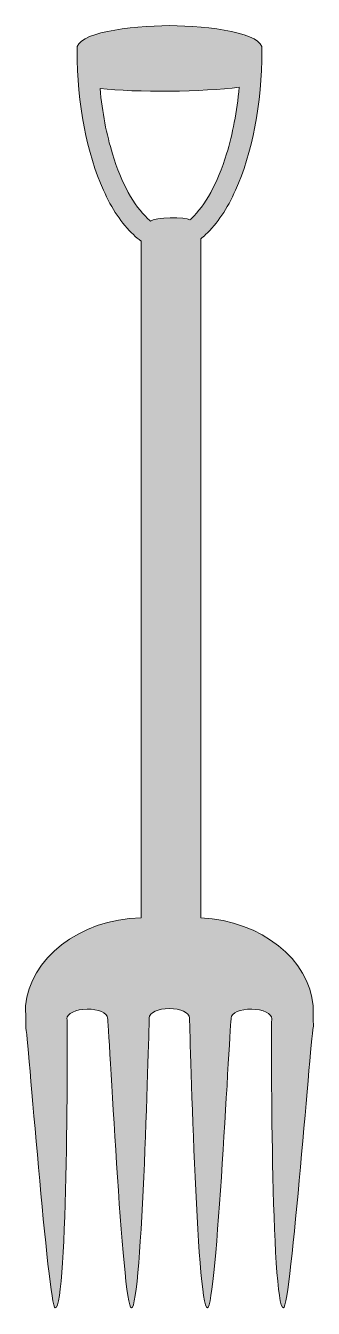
# Model space of a CAD drawing. Header units: inches. Extents: x 0 to 23, y 0 to 102.
import ezdxf

# ---------------------------------------------------------------- set-up
doc = ezdxf.new("R2010")
doc.units = ezdxf.units.IN
doc.header["$MEASUREMENT"] = 0
doc.layers.add('Layer 1', color=7, linetype='Continuous')

msp = doc.modelspace()

# ---------------------------------------------------------------- hatches: boundary and pattern name
at = {"layer": 'Layer 1', "true_color": 0xf6921e}
h = msp.add_hatch(color=30, dxfattribs=at)
h.dxf.hatch_style = 2
edge = h.paths.add_edge_path()
edge.add_spline(control_points=[(13.9, 30.9), (13.9, 30.9), (13.9, 84.51), (13.9, 84.51), (13.9, 84.58), (13.89, 84.64), (13.89, 84.71), (14.02, 84.81), (14.15, 84.92), (14.27, 85.04), (15.2, 85.91), (15.99, 87.11), (16.65, 88.56), (17.96, 91.46), (18.74, 95.35), (18.74, 99.65), (18.74, 99.66), (18.74, 99.68), (18.74, 99.69), (18.74, 99.69), (18.74, 99.72), (18.74, 99.72), (18.92, 100.99), (14.56, 101.6), (11.41, 101.6), (8.26, 101.6), (3.91, 101.01), (4.08, 99.72), (4.08, 99.72), (4.08, 99.68), (4.08, 99.68), (4.08, 99.67), (4.08, 99.66), (4.08, 99.65), (4.09, 95.35), (4.86, 91.46), (6.17, 88.56), (6.83, 87.11), (7.62, 85.91), (8.55, 85.04), (8.75, 84.85), (8.95, 84.68), (9.17, 84.53), (9.17, 84.53), (9.17, 84.51), (9.17, 84.51), (9.17, 84.51), (9.17, 30.91), (9.17, 30.91), (4.2, 30.79), (0.32, 27.63), (0, 23.93), (0, 23.36), (0.01, 22.79), (0.01, 22.22), (0.14, 22.23), (1.8, 0.01), (2.35, 0), (3.35, -0.01), (3.35, 22.88), (3.28, 22.91), (3.26, 23.32), (3.98, 23.66), (4.87, 23.68), (5.76, 23.69), (6.49, 23.37), (6.5, 22.96), (6.59, 22.9), (7.68, -0.03), (8.39, 0), (9.24, -0.03), (9.81, 22.91), (9.8, 22.98), (9.8, 23.39), (10.52, 23.72), (11.4, 23.72), (12.29, 23.72), (13, 23.39), (13, 22.98), (13, 22.91), (13.57, -0.03), (14.42, 0), (15.13, -0.03), (16.22, 22.9), (16.3, 22.96), (16.31, 23.37), (17.04, 23.69), (17.93, 23.68), (18.83, 23.66), (19.54, 23.32), (19.52, 22.91), (19.46, 22.88), (19.46, -0.01), (20.45, 0), (21.01, 0.01), (22.69, 22.29), (22.82, 22.29), (22.82, 22.83), (22.81, 23.38), (22.81, 23.93), (22.5, 27.57), (18.74, 30.68), (13.9, 30.9)], knot_values=[0, 0, 0, 0, 1, 1, 1, 2, 2, 2, 3, 3, 3, 4, 4, 4, 5, 5, 5, 6, 6, 6, 7, 7, 7, 8, 8, 8, 9, 9, 9, 10, 10, 10, 11, 11, 11, 12, 12, 12, 13, 13, 13, 14, 14, 14, 15, 15, 15, 16, 16, 16, 17, 17, 17, 18, 18, 18, 19, 19, 19, 20, 20, 20, 21, 21, 21, 22, 22, 22, 23, 23, 23, 24, 24, 24, 25, 25, 25, 26, 26, 26, 27, 27, 27, 28, 28, 28, 29, 29, 29, 30, 30, 30, 31, 31, 31, 32, 32, 32, 33, 33, 33, 34, 34, 34, 34], degree=3, periodic=1)
edge = h.paths.add_edge_path()
edge.add_spline(control_points=[(13.16, 86.33), (13.11, 86.29), (13.07, 86.26), (13.03, 86.22), (12.71, 86.45), (10.25, 86.41), (9.9, 86.12), (9.83, 86.19), (9.75, 86.25), (9.67, 86.33), (8.6, 87.32), (7.59, 89.11), (6.89, 91.44), (6.42, 92.97), (6.07, 94.72), (5.9, 96.62), (8.73, 96.3), (14.14, 96.35), (16.94, 96.72), (16.76, 94.78), (16.41, 92.99), (15.94, 91.44), (15.23, 89.11), (14.22, 87.32), (13.16, 86.33)], knot_values=[0, 0, 0, 0, 1, 1, 1, 2, 2, 2, 3, 3, 3, 4, 4, 4, 5, 5, 5, 6, 6, 6, 7, 7, 7, 8, 8, 8, 8], degree=3, periodic=1)

# ---------------------------------------------------------------- linework, layer by layer
at = {"layer": 'Layer 1', "lineweight": 0}
for points, knots in [([(13.9, 30.9), (13.9, 30.9), (13.9, 84.51), (13.9, 84.51), (13.9, 84.58), (13.89, 84.64), (13.89, 84.71), (14.02, 84.81), (14.15, 84.92), (14.27, 85.04), (15.2, 85.91), (15.99, 87.11), (16.65, 88.56), (17.96, 91.46), (18.74, 95.35), (18.74, 99.65), (18.74, 99.66), (18.74, 99.68), (18.74, 99.69), (18.74, 99.69), (18.74, 99.72), (18.74, 99.72), (18.92, 100.99), (14.56, 101.6), (11.41, 101.6), (8.26, 101.6), (3.91, 101.01), (4.08, 99.72), (4.08, 99.72), (4.08, 99.68), (4.08, 99.68), (4.08, 99.67), (4.08, 99.66), (4.08, 99.65), (4.09, 95.35), (4.86, 91.46), (6.17, 88.56), (6.83, 87.11), (7.62, 85.91), (8.55, 85.04), (8.75, 84.85), (8.95, 84.68), (9.17, 84.53), (9.17, 84.53), (9.17, 84.51), (9.17, 84.51), (9.17, 84.51), (9.17, 30.91), (9.17, 30.91), (4.2, 30.79), (0.32, 27.63), (0, 23.93), (0, 23.36), (0.01, 22.79), (0.01, 22.22), (0.14, 22.23), (1.8, 0.01), (2.35, 0), (3.35, -0.01), (3.35, 22.88), (3.28, 22.91), (3.26, 23.32), (3.98, 23.66), (4.87, 23.68), (5.76, 23.69), (6.49, 23.37), (6.5, 22.96), (6.59, 22.9), (7.68, -0.03), (8.39, 0), (9.24, -0.03), (9.81, 22.91), (9.8, 22.98), (9.8, 23.39), (10.52, 23.72), (11.4, 23.72), (12.29, 23.72), (13, 23.39), (13, 22.98), (13, 22.91), (13.57, -0.03), (14.42, 0), (15.13, -0.03), (16.22, 22.9), (16.3, 22.96), (16.31, 23.37), (17.04, 23.69), (17.93, 23.68), (18.83, 23.66), (19.54, 23.32), (19.52, 22.91), (19.46, 22.88), (19.46, -0.01), (20.45, 0), (21.01, 0.01), (22.69, 22.29), (22.82, 22.29), (22.82, 22.83), (22.81, 23.38), (22.81, 23.93), (22.5, 27.57), (18.74, 30.68), (13.9, 30.9)], [0, 0, 0, 0, 1, 1, 1, 2, 2, 2, 3, 3, 3, 4, 4, 4, 5, 5, 5, 6, 6, 6, 7, 7, 7, 8, 8, 8, 9, 9, 9, 10, 10, 10, 11, 11, 11, 12, 12, 12, 13, 13, 13, 14, 14, 14, 15, 15, 15, 16, 16, 16, 17, 17, 17, 18, 18, 18, 19, 19, 19, 20, 20, 20, 21, 21, 21, 22, 22, 22, 23, 23, 23, 24, 24, 24, 25, 25, 25, 26, 26, 26, 27, 27, 27, 28, 28, 28, 29, 29, 29, 30, 30, 30, 31, 31, 31, 32, 32, 32, 33, 33, 33, 34, 34, 34, 34]), ([(13.16, 86.33), (13.11, 86.29), (13.07, 86.26), (13.03, 86.22), (12.71, 86.45), (10.25, 86.41), (9.9, 86.12), (9.83, 86.19), (9.75, 86.25), (9.67, 86.33), (8.6, 87.32), (7.59, 89.11), (6.89, 91.44), (6.42, 92.97), (6.07, 94.72), (5.9, 96.62), (8.73, 96.3), (14.14, 96.35), (16.94, 96.72), (16.76, 94.78), (16.41, 92.99), (15.94, 91.44), (15.23, 89.11), (14.22, 87.32), (13.16, 86.33)], [0, 0, 0, 0, 1, 1, 1, 2, 2, 2, 3, 3, 3, 4, 4, 4, 5, 5, 5, 6, 6, 6, 7, 7, 7, 8, 8, 8, 8])]:
    msp.add_open_spline(points, degree=3, knots=knots, dxfattribs=at)

doc.saveas('drawing.dxf')
